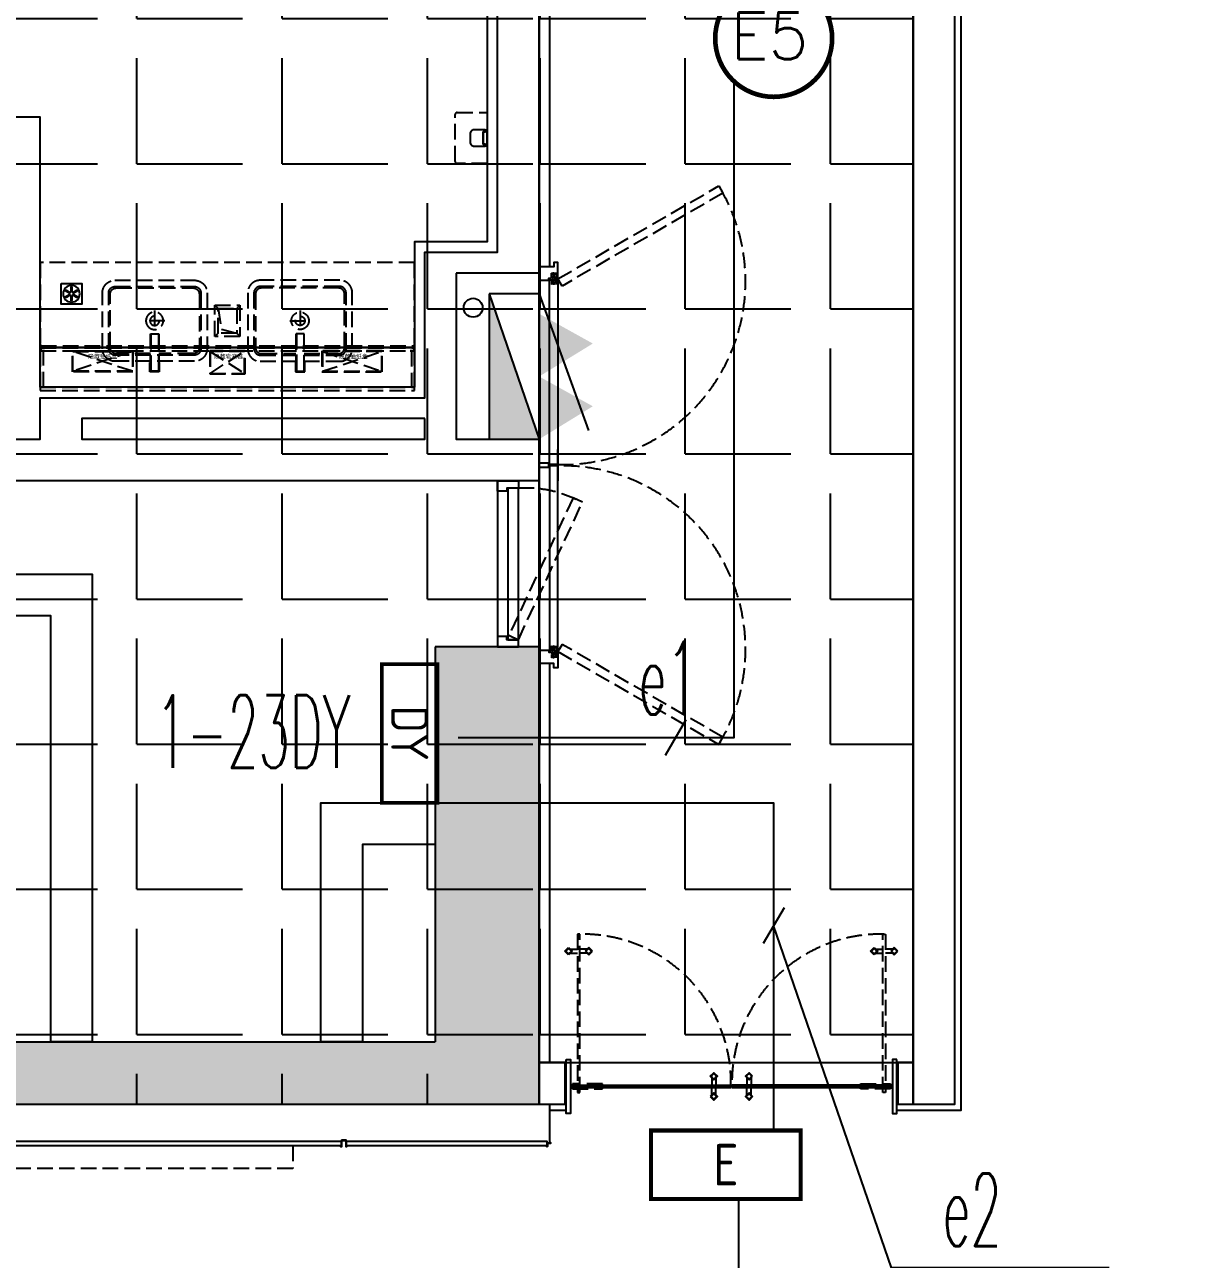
# Model space of a CAD drawing. Extents: x -284868 to 304789, y -137694 to 137894.
# Drawn here: x 147421 to 152995, y -12440 to -6497 of the extents above; entities that cross this region are included whole.
import ezdxf
from ezdxf.enums import TextEntityAlignment as Align

# ---------------------------------------------------------------- set-up
doc = ezdxf.new("R2010")
doc.units = 0
doc.set_wipeout_variables(frame=1)
doc.linetypes.add('DASH', pattern=[0.35, 0.25, -0.1])
doc.layers.get('0').update_dxf_attribs({"linetype": 'CONTINUOUS'})
for name, color, linetype in [('0-墙', 4, 'CONTINUOUS'), ('0-建筑柱体', 251, 'CONTINUOUS'), ('0-消防栓(给排水)', 9, 'CONTINUOUS'), ('0-非设计区域', 251, 'CONTINUOUS'), ('3T-SIS-卫生间悬浮洁具五金', 1, 'CONTINUOUS'), ('DIM-应急', 1, 'CONTINUOUS'), ('E-LITE-PANL', 3, 'CONTINUOUS'), ('EQUIP-应急', 3, 'CONTINUOUS'), ('EQUIP-照明', 3, 'CONTINUOUS'), ('F-地漏', 8, 'CONTINUOUS'), ('P-完成面', 42, 'CONTINUOUS'), ('P-平面家具', 3, 'CONTINUOUS'), ('P-门扇', 6, 'CONTINUOUS'), ('TEXT_照明_回路标注', 41, 'CONTINUOUS'), ('WIRE-照明', 130, 'CONTINUOUS')]:
    doc.layers.add(name, color=color, linetype=linetype)
doc.styles.add('_TEL_ATTDEF', font='GBENOR', dxfattribs={"width": 0.8, "height": 3, "bigfont": 'GBCBIG'})
doc.styles.add('_TEL_DIM', font='SIMPLEX', dxfattribs={"width": 0.8, "height": 3.5, "bigfont": 'HZTXT'})
doc.styles.add('HZ_e', font='simplex.shx', dxfattribs={"width": 0.8, "bigfont": 'hztxt.shx'})
doc.styles.add('微软雅黑', font='')
doc.styles.get('微软雅黑').set_extended_font_data('Microsoft YaHei')

# ---------------------------------------------------------------- blocks, each defined once
blk = doc.blocks.new('sgASGHHHH')
for points in [[(-94645.8, -911924), (-94645.8, -913824), (-94145.8, -914124), (-94145.8, -911924)], [(-102645.8, -913824), (-102995.8, -914124), (-94145.8, -914124), (-94645.8, -913824)]]:
    blk.add_hatch(color=256).paths.add_polyline_path(points)
at = {"color": 4}
for p, q in [((-94645.8, -911924), (-94645.8, -913824)), ((-94145.8, -911924), (-94645.8, -911924)), ((-94145.8, -911924), (-94145.8, -914124)), ((-102645.8, -913824), (-94645.8, -913824)), ((-102995.8, -914124), (-94145.8, -914124))]:
    blk.add_line(p, q, dxfattribs=at)
blk = doc.blocks.new('A$C5B4E3DF6')
for p, q in [((0, 240), (-658.7, 476.9)), ((-700, 0), (-700, 240)), ((0, 0), (-700, 240)), ((-700, 240), (0, 240)), ((0, 240), (0, 0)), ((0, 0), (-700, 0))]:
    blk.add_line(p, q)
for points in [[(-700, 240), (-541.4, 498.1), (-398.1, 240)], [(-398.1, 240), (-239.5, 498.1), (-96.1, 240)], [(-700, 0), (-700, 240), (0, 0)]]:
    blk.add_solid(points)
blk = doc.blocks.new('A$C3F6147FC')
blk.add_circle((14582.4, 7532.9), 45.5)
at = {"xscale": -1, "rotation": 270}
blk.add_blockref('A$C5B4E3DF6', (14660, 7600), dxfattribs=at)
blk = doc.blocks.new('A$C4A657766')
h = blk.add_hatch()
h.set_pattern_fill('ANSI32', color=256, scale=0.2, style=0)
h.set_pattern_definition([(45, (-14.9999, -5), (-1.34704, 1.34704), []), (45, (-14.1019, -5), (-1.34704, 1.34704), [])])
h.paths.add_polyline_path([(-11.5, 26.5), (-11.5, -3.5), (-13.5, -3.5), (-13.5, 0), (-15, 0), (-15, -5), (-10, -5), (-10, 25), (10, 25), (10, -5), (15, -5), (15, 0), (13.5, 0), (13.5, -3.5), (11.5, -3.5), (11.5, 26.5)])
blk.add_lwpolyline([(-11.5, 26.5), (-11.5, -3.5), (-13.5, -3.5), (-13.5, 0), (-15, 0), (-15, -5), (-10, -5), (-10, 25), (10, 25), (10, -5), (15, -5), (15, 0), (13.5, 0), (13.5, -3.5), (11.5, -3.5), (11.5, 26.5), (-11.5, 26.5)])
blk = doc.blocks.new('A$C6C5C068E')
h = blk.add_hatch()
h.set_pattern_fill('ANSI32', color=256, scale=0.2, style=0)
h.set_pattern_definition([(45, (506565838.6591, 131390591.2148), (-1.3470384181604, 1.3470384181604), []), (45, (506565839.5572, 131390591.2148), (-1.3470384181604, 1.3470384181604), [])])
h.paths.add_polyline_path([(11.2, 11.2), (-3.8, 11.2), (-3.8, 13.8), (0, 13.8), (0, 15), (-5, 15), (-5, 10), (10, 10), (10, -5), (15, -5), (15, 0), (13.8, 0), (13.8, -3.8), (11.2, -3.8)])
blk.add_lwpolyline([(11.2, 11.2), (-3.8, 11.2), (-3.8, 13.8), (0, 13.8), (0, 15), (-5, 15), (-5, 10), (10, 10), (10, -5), (15, -5), (15, 0), (13.8, 0), (13.8, -3.8), (11.2, -3.8)], close=True)
blk = doc.blocks.new('A$C67A6433D')
at = {"linetype": 'DASH', "ltscale": 0.03}
blk.add_wipeout([(30.7, 0), (-28.1, 0), (-28.1, 25.8), (30.7, 25.8)], dxfattribs=at)
for p, q in [((-25.8, 19.5), (-22.7, 19)), ((-25.4, 13.4), (-18.7, 4.2)), ((-20.9, 18.6), (-9.1, 16.4)), ((-20.3, 1.6), (-20.3, 0)), ((-18.9, 12.6), (-11.9, 2.9)), ((-17.9, 11.2), (-6.8, 9.1)), ((-16, 8.5), (-6.1, 8.5)), ((-16, 2.9), (-0.3, 2.9)), ((-13, 24.2), (-13, 25.8)), ((-12.3, 23.4), (-12.3, 24.7)), ((-12.3, 24.7), (0, 24.7)), ((-8.8, 11.8), (-8.7, 20.7)), ((-8.7, 16.4), (-8.7, 20.7)), ((-1.5, 4), (-7.9, 10.2)), ((-1.9, 19.2), (-3.5, 14.1)), ((0.4, 9.4), (-2.8, 11.9)), ((2.6, 9.4), (5.8, 11.9)), ((30.4, 25.8), (3, 25.8)), ((14.9, 24.7), (3, 24.7)), ((18.6, 2.9), (3.3, 2.9)), ((4.5, 4), (10.9, 10.2)), ((4.9, 19.2), (6.5, 14.1)), ((18.6, 8.5), (9.1, 8.5)), ((11.8, 11.8), (11.7, 20.7)), ((23.5, 18.6), (11.7, 16.4)), ((20.5, 11.2), (12.3, 9.7)), ((21.5, 12.6), (14.5, 2.9)), ((14.9, 23.4), (14.9, 24.7)), ((15.6, 24.2), (15.6, 25.8)), ((28, 13.4), (21.4, 4.2)), ((22.9, 1.6), (22.9, 0)), ((28.4, 19.5), (25.4, 19))]:
    blk.add_line(p, q, dxfattribs=at)
for points in [[(0, 9.7), (0, 25.8), (-27.7, 25.8), (-27.7, 0), (0, 0), (0, 2.7)], [(3, 9.7), (3, 25.8), (30.7, 25.8), (30.7, 0), (3, 0), (3, 2.7)]]:
    blk.add_lwpolyline(points, dxfattribs=at)
for points in [[(-13, 24.2), (-13, 24.2), (-25.8, 24.2, 0.414214), (-26.5, 23.4), (-26.5, 2.4, 0.414214), (-25.8, 1.6), (-20.3, 1.6)], [(-12.3, 23.4), (-25, 23.4, 0.414214), (-25.8, 22.6), (-25.8, 16.8)], [(-25.8, 14), (-25.8, 5, 0.414214), (-25, 4.2), (-18.7, 4.2)], [(14.9, 23.4), (27.6, 23.4, -0.414214), (28.4, 22.6), (28.4, 16.8)], [(15.6, 24.2), (15.6, 24.2), (28.4, 24.2, -0.414214), (29.2, 23.4), (29.2, 2.4, -0.414214), (28.4, 1.6), (22.9, 1.6)], [(28.4, 14), (28.4, 5, -0.414214), (27.6, 4.2), (21.4, 4.2)]]:
    blk.add_lwpolyline(points, format="xyb", dxfattribs=at)
for centre in [(-22.5, 15.4), (-5.1, 20.7), (1.5, 6), (8.1, 20.7), (25.1, 15.4)]:
    blk.add_circle(centre, 1.99, dxfattribs=at)
for centre, radius, start, end in [((-22.5, 15.4), 3.58, 338.85628, 221.96096), ((-17.6, 13.5), 1.59, 158.85628, 216.02452), ((-16, 6.5), 3.58, 211.82128, 270), ((-6.8, 11.8), 1.99, 178.25247, 238.26721), ((-5.1, 20.7), 3.58, 334.84516, 179.12624), ((-1.6, 13.5), 1.99, 160.89293, 232.11387), ((1.5, 6), 3.58, 213.03161, 326.96839), ((1.5, 6), 3.58, 72.86559, 107.13441), ((8.1, 20.7), 3.58, 0.87376, 205.15484), ((4.6, 13.5), 1.99, 307.88613, 19.10707), ((9.8, 11.8), 1.99, 301.73279, 1.74753), ((12, 11.2), 1.59, 222.33862, 280.57582), ((18.6, 6.5), 3.58, 270, 328.17872), ((25.1, 15.4), 3.58, 318.03904, 201.14372), ((20.2, 13.5), 1.59, 323.97548, 21.14372)]:
    blk.add_arc(centre, radius, start, end, dxfattribs=at)
blk = doc.blocks.new('手纸箱')
at = {"layer": 'P-平面家具', "color": 251, "linetype": 'DASH', "ltscale": 300}
for p, q in [((143, -98), (-143, -2)), ((143, -2), (-143, -98))]:
    blk.add_line(p, q, dxfattribs=at)
for points in [[(-145, -100), (-145, 0), (145, 0), (145, -100)], [(-143, -98), (-143, -2), (143, -2), (143, -98)]]:
    blk.add_lwpolyline(points, close=True, dxfattribs=at)
blk = doc.blocks.new('皂液器')
at = {"layer": 'P-平面家具', "color": 251, "linetype": 'DASH', "ltscale": 300}
for p, q in [((83, -108), (-83, -2)), ((83, -2), (-83, -108))]:
    blk.add_line(p, q, dxfattribs=at)
for points in [[(-85, -110), (-85, 0), (85, 0), (85, -110)], [(-83, -108), (-83, -2), (83, -2), (83, -108)]]:
    blk.add_lwpolyline(points, close=True, dxfattribs=at)
blk = doc.blocks.new('A$C09EA499F')
at = {"layer": 'P-平面家具', "color": 251, "linetype": 'DASH', "ltscale": 300}
blk.add_line((13.5, -15), (13.5, -15), dxfattribs=at)
for points in [[(20, 175), (0, 175), (0, 203), (5, 203), (5, 200), (3.8, 200), (3.8, 201.8), (1.2, 201.8), (1.2, 176.2), (20, 176.2), (20, 175)], [(3, 200), (1797, 200), (1798, 199), (1798, 192), (2, 192), (2, 199), (3, 200)], [(1780, 175), (1800, 175), (1800, 203), (1795, 203), (1795, 200), (1796.2, 200), (1796.2, 201.8), (1798.8, 201.8), (1798.8, 176.2), (1780, 176.2), (1780, 175)]]:
    blk.add_lwpolyline(points, dxfattribs=at)
for points in [[(2, 190), (1798, 190), (1798, 192), (2, 192)], [(2, 190), (2, 175), (1798, 175), (1798, 190)], [(0, 0), (15, 0), (15, 175), (0, 175)], [(1785, 0), (1800, 0), (1800, 175), (1785, 175)], [(1800, -15), (1800, 0), (0, 0), (0, -15)]]:
    blk.add_lwpolyline(points, close=True, dxfattribs=at)
blk.add_blockref('手纸箱', (300, 174.8), dxfattribs=at)
at = {"layer": 'P-平面家具', "color": 251, "linetype": 'DASH', "ltscale": 300, "extrusion": (0, 0, -1), "zscale": -1}
blk.add_blockref('皂液器', (-900, 175), dxfattribs=at)
at = {"layer": 'P-平面家具', "color": 251, "linetype": 'DASH', "ltscale": 300, "xscale": -1}
blk.add_blockref('手纸箱', (1500, 174.8), dxfattribs=at)
at = {"layer": 'P-平面家具', "color": 251, "linetype": 'DASH', "ltscale": 300, "style": '微软雅黑'}
for s, p in [('隐藏抽纸盒', (230.5, 138.4)), ('隐藏皂液器', (835, 138.4)), ('隐藏抽纸盒', (1434.7, 138.4))]:
    blk.add_text(s, height=20, dxfattribs=at).set_placement(p)
blk = doc.blocks.new('A$C3B184003')
blk.add_lwpolyline([(0, -100), (100, -100), (100, 0), (0, 0)], close=True)
at = {"color": 8}
for points in [[(42.7, -45.8), (42.7, -45.8, 0.414214), (41.9, -43), (23.7, -32.5, 0.414214), (21, -33.3), (21, -33.3, 0.414214), (21.7, -36), (39.9, -46.5, 0.414214)], [(42.7, -54.2), (42.7, -54.2, 0.414214), (39.9, -53.5), (21.7, -64, 0.414214), (21, -66.7), (21, -66.7, 0.414214), (23.7, -67.5), (41.9, -57, 0.414214)], [(50, -41.5), (50, -41.5, 0.414214), (52, -39.5), (52, -18.5, 0.414214), (50, -16.5), (50, -16.5, 0.414214), (48, -18.5), (48, -39.5, 0.414214)], [(50, -58.5), (50, -58.5, 0.414214), (48, -60.5), (48, -81.5, 0.414214), (50, -83.5), (50, -83.5, 0.414214), (52, -81.5), (52, -60.5, 0.414214)], [(57.3, -45.8), (57.3, -45.8, 0.414214), (60.1, -46.5), (78.3, -36, 0.414214), (79, -33.3), (79, -33.3, 0.414214), (76.3, -32.5), (58.1, -43, 0.414214)], [(57.3, -54.2), (57.3, -54.2, 0.414214), (58.1, -57), (76.3, -67.5, 0.414214), (79, -66.7), (79, -66.7, 0.414214), (78.3, -64), (60.1, -53.5, 0.414214)]]:
    blk.add_lwpolyline(points, format="xyb", close=True, dxfattribs=at)
blk.add_circle((50, -50), 40, dxfattribs=at)
blk = doc.blocks.new('A$C321B403F')
at = {"layer": 'P-平面家具', "linetype": 'DASH', "ltscale": 300}
for p, q in [((-18, -245.5), (-18, -65.5)), ((18, -245.5), (18, -65.5))]:
    blk.add_line(p, q, dxfattribs=at)
at = {"layer": 'P-平面家具', "color": 251, "linetype": 'DASH', "ltscale": 300}
for p, q in [((0, -357.6), (0, -258.4)), ((49.6, -308), (-49.6, -308))]:
    blk.add_line(p, q, dxfattribs=at)
blk.add_lwpolyline([(-190.9, -503), (192.1, -503, 0.414214), (252.1, -443), (252.1, -173, 0.414214), (192.1, -113), (-190.9, -113, 0.414214), (-250.9, -173), (-250.9, -443, 0.414214)], format="xyb", close=True, dxfattribs=at)
at = {"layer": 'P-平面家具', "linetype": 'DASH', "ltscale": 300}
blk.add_lwpolyline([(20, -107.5), (22.5, -107.5), (22.5, -62.5), (-22.5, -62.5), (-22.5, -107.5), (-20, -107.5)], dxfattribs=at)
for points in [[(-18, -245.5), (18, -245.5, 0.414214), (20, -243.5), (20, -67.5, 0.414214), (18, -65.5), (-18, -65.5, 0.414214), (-20, -67.5), (-20, -243.5, 0.414214)], [(-190.9, -473), (192.1, -473, 0.414214), (222.1, -443), (222.1, -173, 0.414214), (192.1, -143), (-190.9, -143, 0.414214), (-220.9, -173), (-220.9, -443, 0.414214)]]:
    blk.add_lwpolyline(points, format="xyb", close=True, dxfattribs=at)
blk.add_lwpolyline([(-20, -150), (-183.9, -150, 0.414214), (-213.9, -180), (-213.9, -436, 0.414214), (-183.9, -466), (185.1, -466, 0.414214), (215.1, -436), (215.1, -180, 0.414214), (185.1, -150), (20, -150)], format="xyb", dxfattribs=at)
at = {"layer": 'P-平面家具', "color": 251, "linetype": 'DASH', "ltscale": 300}
for radius in [41.8, 22.5]:
    blk.add_circle((0, -308), radius, dxfattribs=at)
blk = doc.blocks.new('A$C6B6E40B6')
at = {"color": 251, "linetype": 'DASH', "ltscale": 300}
blk.add_wipeout([(-60, 150), (60, 150), (60, 0), (-60, 0)], dxfattribs=at).dxf.layer = 'P-平面家具'
at = {"layer": 'P-平面家具', "color": 251, "linetype": 'DASH', "ltscale": 300}
for p, q in [((-45, 135), (-60, 150)), ((45, 135), (60, 150)), ((-45, 15), (-60, 0)), ((45, 15), (60, 0))]:
    blk.add_line(p, q, dxfattribs=at)
for points in [[(-60, 0), (60, 0), (60, 150), (-60, 150)], [(-45, 15), (45, 15), (45, 135), (-45, 135)]]:
    blk.add_lwpolyline(points, close=True, dxfattribs=at)
blk.add_lwpolyline([(-45, 15), (-28.4, 115.9), (45, 135)], dxfattribs=at)
blk = doc.blocks.new('A$C5BF30230')
at = {"color": 251, "linetype": 'DASH', "ltscale": 300}
blk.add_lwpolyline([(144, -122.5), (0, -122.5), (0, 122.5), (144, 122.5, -0.414214), (154, 112.5), (154, -112.5, -0.414214)], format="xyb", close=True, dxfattribs=at)
blk = doc.blocks.new('香薰机')
blk.add_lwpolyline([(10, 40), (0, 40), (0, -40), (10, -40)])
blk.add_lwpolyline([(19, 29), (19, -29), (0, -29), (0, 29)], close=True)
blk.add_lwpolyline([(10, 30), (10, 40), (62, 40, -0.414214), (82, 20), (82, -20, -0.414214), (62, -40), (10, -40), (10, -30), (20, -30), (20, 30), (10, 30)], format="xyb")
blk = doc.blocks.new('A$C250F1CE2')
at = {"color": 251, "linetype": 'DASH', "ltscale": 300}
blk.add_lwpolyline([(35, 100), (696.6, 408.5), (717.7, 363.2), (56.1, 54.7)], close=True, dxfattribs=at)
for points in [[(0, 100), (35, 100), (35, 45), (50, 45), (50, 0), (0, 0), (0, 100)], [(800, 100), (765, 100), (765, 45), (750, 45), (750, 0), (800, 0), (800, 100)]]:
    blk.add_lwpolyline(points)
blk.add_lwpolyline([(35, 100), (765, 100), (765, 50), (35, 50)], close=True)
blk.add_arc((223.2, 139.2), 543.2, 355.86618, 27.00764, dxfattribs=at)
blk = doc.blocks.new('A$C7B347943')
at = {"layer": 'P-门扇', "color": 251, "linetype": 'DASH', "ltscale": 300}
for p, q in [((-9.9, 0), (9.9, 0)), ((0, -9.9), (0, 9.9))]:
    blk.add_line(p, q, dxfattribs=at)
blk.add_lwpolyline([(114, -12), (114, 12), (-30, 12), (-30, -12)], close=True, dxfattribs=at)
at = {"layer": 'P-门扇', "color": 6, "linetype": 'DASH', "ltscale": 300}
blk.add_circle((0, 0), 6, dxfattribs=at)
blk = doc.blocks.new('A$C21f4e1ae')
at = {"layer": 'P-门扇', "color": 251, "linetype": 'DASH', "ltscale": 300}
for p, q in [((-775.5, 1), (-775.5, -34)), ((-755.5, 1), (-755.5, -34)), ((-775.5, -81), (-775.5, -46)), ((-755.5, -81), (-755.5, -46)), ((-775.5, -1469), (-775.5, -1504)), ((-755.5, -1469), (-755.5, -1504)), ((-775.5, -1551), (-775.5, -1516)), ((-755.5, -1551), (-755.5, -1516))]:
    blk.add_line(p, q, dxfattribs=at)
at = {"layer": 'P-门扇', "color": 8}
for p, q in [((-120, -10), (-120, -772.5)), ((-110, -10), (-110, -772.5)), ((-120, -1540), (-120, -777.5)), ((-110, -1540), (-110, -777.5))]:
    blk.add_line(p, q, dxfattribs=at)
at = {"layer": 'P-门扇', "color": 251}
for p, q in [((-156, -680.5), (-121, -680.5)), ((-156, -700.5), (-121, -700.5)), ((-74, -680.5), (-109, -680.5)), ((-74, -700.5), (-109, -700.5)), ((-156, -849.5), (-121, -849.5)), ((-156, -869.5), (-121, -869.5)), ((-74, -849.5), (-109, -849.5)), ((-74, -869.5), (-109, -869.5))]:
    blk.add_line(p, q, dxfattribs=at)
at = {"layer": 'P-门扇', "color": 251, "linetype": 'DASH', "ltscale": 300}
for points in [[(-748, 8.5), (-765.5, 26), (-783, 8.5), (-765.5, -9)], [(-752.2, 8.5), (-765.5, 21.8), (-778.8, 8.5), (-765.5, -4.8)], [(-847.5, -35), (-846.5, -34), (-86, -34), (-85, -35), (-85, -45), (-86, -46), (-846.5, -46), (-847.5, -45)], [(-748, -88.5), (-765.5, -106), (-783, -88.5), (-765.5, -71)], [(-752.2, -88.5), (-765.5, -101.8), (-778.8, -88.5), (-765.5, -75.2)], [(-748, -1461.5), (-765.5, -1444), (-783, -1461.5), (-765.5, -1479)], [(-752.2, -1461.5), (-765.5, -1448.2), (-778.8, -1461.5), (-765.5, -1474.8)], [(-847.5, -1515), (-846.5, -1516), (-86, -1516), (-85, -1515), (-85, -1505), (-86, -1504), (-846.5, -1504), (-847.5, -1505)], [(-748, -1558.5), (-765.5, -1576), (-783, -1558.5), (-765.5, -1541)], [(-752.2, -1558.5), (-765.5, -1571.8), (-778.8, -1558.5), (-765.5, -1545.2)]]:
    blk.add_lwpolyline(points, close=True, dxfattribs=at)
at = {"layer": 'P-门扇'}
for points in [[(-110, -772.5), (-109, -771.5), (-109, -11), (-110, -10), (-120, -10), (-121, -11), (-121, -771.5), (-120, -772.5)], [(-110, -777.5), (-109, -778.5), (-109, -1539), (-110, -1540), (-120, -1540), (-121, -1539), (-121, -778.5), (-120, -777.5)]]:
    blk.add_lwpolyline(points, close=True, dxfattribs=at)
at = {"layer": 'P-门扇', "color": 251}
for points in [[(-163.5, -673), (-181, -690.5), (-163.5, -708), (-146, -690.5)], [(-163.5, -677.2), (-176.8, -690.5), (-163.5, -703.8), (-150.2, -690.5)], [(-66.5, -673), (-49, -690.5), (-66.5, -708), (-84, -690.5)], [(-66.5, -677.2), (-53.2, -690.5), (-66.5, -703.8), (-79.8, -690.5)], [(-163.5, -877), (-181, -859.5), (-163.5, -842), (-146, -859.5)], [(-163.5, -872.8), (-176.8, -859.5), (-163.5, -846.2), (-150.2, -859.5)], [(-66.5, -877), (-49, -859.5), (-66.5, -842), (-84, -859.5)], [(-66.5, -872.8), (-53.2, -859.5), (-66.5, -846.2), (-79.8, -859.5)]]:
    blk.add_lwpolyline(points, close=True, dxfattribs=at)
at = {"layer": 'P-门扇', "color": 251, "linetype": 'DASH', "ltscale": 300}
for centre, start, end in [((-133.7, -58.7), 178.68099, 271.31901), ((-133.7, -1491.3), 88.68099, 181.31901)]:
    blk.add_arc(centre, 714, start, end, dxfattribs=at)
at = {"layer": 'P-门扇', "extrusion": (0, 0, -1), "zscale": -1, "rotation": 270}
blk.add_blockref('A$C7B347943', (115, -40), dxfattribs=at)
at = {"layer": 'P-门扇', "rotation": 90.00000000000003}
blk.add_blockref('A$C7B347943', (-115, -1510), dxfattribs=at)
blk = doc.blocks.new('$equip$00002534')
for p, q in [((-0.72, 0.66), (-0.72, 0)), ((0.72, 0.66), (-0.72, 0.66)), ((0.72, 0), (0.72, 0.66)), ((-0.72, 0), (0.72, 0))]:
    blk.add_line(p, q)
at = {"const_width": 0.04}
blk.add_lwpolyline([(-0.72, 0.66), (-0.72, 0), (0.72, 0), (0.72, 0.66), (-0.72, 0.66), (-0.72, 0)], dxfattribs=at)
for p in [(0, 0.66), (-0.72, 0.33), (0.72, 0.33), (0, 0)]:
    blk.add_point(p)
at = {"color": 7, "style": '_TEL_DIM'}
blk.add_attdef('$TEXT$', text='', height=0.4, dxfattribs=at).set_placement((0, 0.33), align=Align.MIDDLE_CENTER)
at = {"color": 7, "style": '_TEL_DIM', "flags": 1}
blk.add_attdef('A', text='', height=0.00002, dxfattribs=at).set_placement((0, 0), align=Align.MIDDLE_CENTER)
blk = doc.blocks.new('$equip$00002913')
for p, q in [((0.75, 0.6), (-0.75, 0.6)), ((-0.75, 0.6), (-0.75, 0)), ((0.75, 0), (0.75, 0.6)), ((-0.75, 0), (0.75, 0))]:
    blk.add_line(p, q)
at = {"const_width": 0.04}
blk.add_lwpolyline([(-0.75, 0.6), (-0.75, 0), (0.75, 0), (0.75, 0.6), (-0.75, 0.6), (-0.75, 0)], dxfattribs=at)
for p in [(0, 0.6), (-0.75, 0.3), (0.75, 0.3), (0, 0)]:
    blk.add_point(p)
at = {"color": 7, "style": '_TEL_DIM'}
blk.add_attdef('$TEXT$', text='', height=0.4, dxfattribs=at).set_placement((0, 0.3), align=Align.MIDDLE_CENTER)
at = {"color": 7, "style": '_TEL_DIM', "flags": 1}
for tag in ['A', 'REMARK']:
    blk.add_attdef(tag, text='', height=0.00002, dxfattribs=at).set_placement((0, 0), align=Align.MIDDLE_CENTER)
blk = doc.blocks.new('$equip_U$00000112(caizejiong)')
at = {"color": 3, "const_width": 0.03}
blk.add_lwpolyline([(0.0063, 0.375, -1), (0.0063, -0.375, -1), (0.0063, 0.375, -0.9514)], format="xyb", dxfattribs=at)
blk.add_circle((0.0063, 0), 0.375)
for p in [(0.0063, 0.375), (-0.3687, 0), (0.3813, 0), (0.0063, -0.375)]:
    blk.add_point(p)
at = {"color": 7, "style": '_TEL_DIM'}
blk.add_attdef('$TEXT$', text='', height=0.3, dxfattribs=at).set_placement((-0.0205, 0.0164), align=Align.MIDDLE_CENTER)
at = {"color": 7, "style": '_TEL_DIM', "flags": 1}
for tag in ['A', 'REMARK']:
    blk.add_attdef(tag, text='', height=0.00002, dxfattribs=at).set_placement((0, 0), align=Align.MIDDLE_CENTER)

msp = doc.modelspace()

# ---------------------------------------------------------------- linework, layer by layer
at = {"layer": '0-墙', "ltscale": 3}
msp.add_lwpolyline([(152396.5, -1340.1), (152396.5, -1140.1), (151696.5, -1140.1), (151696.5, -11692.7), (151896.5, -11692.7), (151896.5, -1340.1), (152396.5, -1340.1)], dxfattribs=at)
at = {"layer": '0-墙'}
for points in [[(143696.5, -4842.7), (143696.5, -8492.7), (147496.5, -8492.7), (147496.5, -8292.7), (149346.5, -8292.7), (149346.5, -7592.7), (149696.5, -7592.7), (149696.5, -6092.7)], [(149896.5, -6092.7), (149896.5, -7692.7), (149496.5, -7692.7)], [(149496.5, -7692.7), (149496.5, -8492.7), (149896.5, -8492.7), (149896.5, -8692.7), (147196.5, -8692.7), (147196.5, -9142.7), (147746.5, -9142.7), (147746.5, -11392.7), (147546.5, -11392.7), (147546.5, -9342.7), (147196.5, -9342.7), (147196.5, -11392.7), (146996.5, -11392.7), (146996.5, -8692.7), (144296.5, -8692.7), (144296.5, -11392.7), (144096.5, -11392.7), (144096.5, -8692.7), (141396.5, -8692.7)], [(149346.5, -8392.7), (147696.5, -8392.7), (147696.5, -8492.7), (149346.5, -8492.7), (149346.5, -8392.7)], [(149396.5, -10442.7), (149046.5, -10442.7), (149046.5, -11392.7), (148846.5, -11392.7), (148846.5, -10242.7), (149396.5, -10242.7), (149396.5, -10442.7)]]:
    msp.add_lwpolyline(points, dxfattribs=at)
at = {"layer": '0-墙', "ltscale": 3}
for points in [[(150021.5, -11692.7), (150021.5, -11492.7), (149896.5, -11492.7), (149896.5, -11692.7)], [(151696.5, -11692.7), (151696.5, -11492.7), (151621.5, -11492.7), (151621.5, -11692.7)]]:
    msp.add_lwpolyline(points, close=True, dxfattribs=at)
at = {"layer": 'P-完成面'}
for p, q in [((149986.5, -8617.7), (149986.5, -8542.7)), ((149986.5, -8617.7), (149986.5, -8692.7)), ((150021.5, -11492.7), (150026.5, -11492.7)), ((151621.5, -11492.7), (151616.5, -11492.7)), ((150021.5, -11692.7), (150026.5, -11692.7)), ((151621.5, -11692.7), (151616.5, -11692.7)), ((149946.5, -11722.7), (150026.5, -11722.7))]:
    msp.add_line(p, q, dxfattribs=at)
for points in [[(151616.5, -11722.7), (151926.5, -11722.7), (151926.5, -1370.1), (159696.5, -1370.1)], [(149696.5, -6092.7), (149646.5, -6092.7), (149646.5, -7542.7), (149296.5, -7542.7), (149296.5, -8242.7), (147496.5, -8242.7), (147496.5, -6942.7), (147346.5, -6942.7), (147346.5, -8442.7), (143746.5, -8442.7), (143746.5, -4892.7), (147346.5, -4892.7), (147346.5, -5742.7), (147496.5, -5742.7), (147496.5, -4892.7), (149646.5, -4892.7), (149646.5, -5042.7)], [(149946.5, -6062.7), (149946.5, -7662.7)], [(149896.5, -7727.7), (149943.5, -7727.7), (149943.5, -7717.7), (149986.5, -7717.7), (149986.5, -7642.7), (149966.5, -7642.7), (149966.5, -7662.7), (149896.5, -7662.7), (149896.5, -7727.7)], [(149896.5, -9507.7), (149943.5, -9507.7), (149943.5, -9517.7), (149986.5, -9517.7), (149986.5, -9592.7), (149966.5, -9592.7), (149966.5, -9572.7), (149896.5, -9572.7), (149896.5, -9507.7)], [(149946.5, -9572.7), (149946.5, -11492.7)], [(149946.5, -11692.7), (149946.5, -11881.5)], [(148945, -11892.7), (148945, -11872.7), (146538, -11872.7), (146538, -11892.7)], [(149935.3, -11892.7), (149935.3, -11872.7), (148968, -11872.7), (148968, -11892.7)], [(146538, -11892.7), (148945, -11892.7)], [(148968, -11892.7), (149935.3, -11892.7)]]:
    msp.add_lwpolyline(points, dxfattribs=at)
for points in [[(149946.5, -7720.7), (149986.5, -7720.7), (149986.5, -8614.7), (149946.5, -8614.7)], [(149943.5, -8607.7), (149896.5, -8607.7), (149896.5, -8627.7), (149943.5, -8627.7)], [(149946.5, -9514.7), (149986.5, -9514.7), (149986.5, -8620.7), (149946.5, -8620.7)], [(150026.5, -11477.7), (150046.5, -11477.7), (150046.5, -11737.7), (150026.5, -11737.7)], [(151616.5, -11477.7), (151596.5, -11477.7), (151596.5, -11737.7), (151616.5, -11737.7)]]:
    msp.add_lwpolyline(points, close=True, dxfattribs=at)
at = {"layer": 'P-平面家具', "linetype": 'DASH', "ltscale": 300}
for points in [[(147496.5, -8242.7), (149296.5, -8242.7), (149296.5, -7642.7), (147496.5, -7642.7)], [(141911.5, -11892.7), (148711.5, -11892.7), (148711.5, -12002.8), (141911.5, -12002.8)]]:
    msp.add_lwpolyline(points, close=True, dxfattribs=at)
at = {"layer": 'P-门扇'}
msp.add_line((149696.5, -8692.7), (149696.5, -9492.7), dxfattribs=at)
at = {"layer": 'TEXT_照明_回路标注'}
for p, q in [((150602.8, -9843.7), (150502.7, -10014.9)), ((151074.6, -10748), (150974.6, -10919.2))]:
    msp.add_line(p, q, dxfattribs=at)
msp.add_lwpolyline([(152638.2, -12480.4), (151591, -12480.4), (151024.6, -10833.6)], dxfattribs=at)
at = {"layer": 'WIRE-照明'}
for points in [[(149407.4, -10242.7), (151024.6, -10242.7), (151024.6, -11819.9)], [(150856.7, -13206.2), (150856.7, -12149.9)]]:
    msp.add_lwpolyline(points, dxfattribs=at)

# ---------------------------------------------------------------- block references
at = {"layer": '0-建筑柱体'}
msp.add_blockref('sgASGHHHH', (244042.3, 902431.3), dxfattribs=at)
at = {"layer": '0-消防栓(给排水)', "color": 0}
msp.add_blockref('A$C3F6147FC', (134996.5, -15392.7), dxfattribs=at)
at = {"layer": '3T-SIS-卫生间悬浮洁具五金', "xscale": -1, "rotation": 180}
msp.add_blockref('A$C321B403F', (148046.5, -8230.7), dxfattribs=at)
at = {"layer": '3T-SIS-卫生间悬浮洁具五金', "rotation": 180}
msp.add_blockref('A$C321B403F', (148746.5, -8230.7), dxfattribs=at)
at = {"layer": 'E-LITE-PANL', "color": 6}
ref = msp.add_blockref('$equip$00002913', (149140.2, -9908.7), dxfattribs=dict(at, xscale=445.3125, yscale=445.3125, zscale=445.3125, rotation=270))
ref.add_attrib('$TEXT$', 'DY', dxfattribs={"layer": '0', "color": 7, "height": 178.12, "rotation": 270, "style": '_TEL_ATTDEF'}).set_placement((149273.8, -9908.7), align=Align.MIDDLE_CENTER)
at = {"layer": 'EQUIP-应急'}
ref = msp.add_blockref('$equip$00002534', (150794.4, -11819.9), dxfattribs=dict(at, xscale=500, yscale=500, zscale=500, rotation=180))
ref.add_attrib('$TEXT$', 'E', dxfattribs={"layer": '0', "color": 7, "height": 200, "style": '_TEL_ATTDEF'}).set_placement((150794.4, -11984.9), align=Align.MIDDLE_CENTER)
at = {"layer": 'EQUIP-照明', "xscale": 750, "yscale": 750, "zscale": 750}
msp.add_blockref('$equip_U$00000112(caizejiong)', (151019.9, -6563.5), dxfattribs=at).add_auto_attribs({'$TEXT$': 'E5'})
at = {"layer": 'F-地漏', "linetype": 'ByBlock', "xscale": -1, "rotation": 180}
msp.add_blockref('A$C3B184003', (147596.5, -7842.7), dxfattribs=at)
at = {"layer": 'P-完成面'}
msp.add_blockref('A$C4A657766', (148956.5, -11892.7), dxfattribs=at)
at = {"layer": 'P-完成面', "xscale": -1}
msp.add_blockref('A$C6C5C068E', (149946.5, -11892.7), dxfattribs=at)
at = {"layer": 'P-平面家具', "linetype": 'DASH', "ltscale": 300, "rotation": 180}
msp.add_blockref('A$C5BF30230', (149646.5, -7042.7), dxfattribs=at)
at = {"layer": 'P-平面家具', "linetype": 'DASH', "ltscale": 300, "xscale": -1}
msp.add_blockref('香薰机', (149646.5, -7042.7), dxfattribs=at)
at = {"layer": 'P-平面家具', "linetype": 'DASH', "ltscale": 300}
msp.add_blockref('A$C09EA499F', (147496.5, -8242.7), dxfattribs=at)
at = {"layer": 'P-门扇', "color": 1, "ltscale": 3, "rotation": 269.9999999999999}
msp.add_blockref('A$C21f4e1ae', (151596.5, -11722.7), dxfattribs=at)

# ---------------------------------------------------------------- texts
at = {"layer": 'TEXT_照明_回路标注', "style": 'HZ_e', "width": 0.5}
for s, p in [('e1', (150374.4, -9817.8, 0.1)), ('e2', (151836.3, -12376.3, 0.1))]:
    msp.add_text(s, height=350, dxfattribs=at).set_placement(p)
msp.add_text('1-23DY', height=350, dxfattribs=at).set_placement((148520.7, -10075), align=Align.CENTER)

# ---------------------------------------------------------------- next in the draw order: block references
at = {"xscale": -1, "rotation": 180}
msp.add_blockref('A$C6B6E40B6', (148396.5, -7847.7), dxfattribs=at)
at = {"layer": 'P-完成面', "extrusion": (0, 0, -1), "zscale": -1, "rotation": 270}
msp.add_blockref('A$C67A6433D', (-149981.5, -7717.7), dxfattribs=at)
at = {"layer": 'P-完成面', "rotation": 90}
msp.add_blockref('A$C67A6433D', (149981.5, -9517.7), dxfattribs=at)

# ---------------------------------------------------------------- next in the draw order: hatches: boundary and pattern name
at = {"layer": '0-非设计区域', "ltscale": 3}
h = msp.add_hatch(dxfattribs=at)
h.set_pattern_fill('ANGLE', color=256, scale=100)
h.set_pattern_definition([(0, (-290154.35, 452446.1), (0, 698.5), [508, -190.5]), (90, (-290154.35, 452446.1), (-698.5, 4e-14), [508, -190.5])])
h.paths.add_polyline_path([(136146.5, 19007.8), (136146.5, 16857.3), (138346.5, 16857.3), (138346.5, 6107.3), (149896.5, 6107.3), (149896.5, -11492.7), (151696.5, -11492.7), (151696.5, -1140.1), (161147, -1140.1), (161147, 19007.8)])
h = msp.add_hatch(dxfattribs=at)
h.set_pattern_fill('ANGLE', color=256, scale=100)
h.set_pattern_definition([(0, (-204082.86, 452446.1), (0, 698.5), [508, -190.5]), (90, (-204082.86, 452446.1), (-698.5, 4e-14), [508, -190.5])])
h.paths.add_polyline_path([(134996.5, -11692.7), (149896.5, -11692.7), (149896.5, 6107.3), (134996.5, 6107.3)])

# ---------------------------------------------------------------- next in the draw order: linework, layer by layer
for points in [[(136146.5, 19007.8), (136146.5, 16857.3), (138346.5, 16857.3), (138346.5, 6107.3), (149896.5, 6107.3), (149896.5, -11492.7), (151696.5, -11492.7), (151696.5, -1140.1), (161147, -1140.1), (161147, 19007.8)], [(134996.5, -11692.7), (149896.5, -11692.7), (149896.5, 6107.3), (134996.5, 6107.3)]]:
    msp.add_lwpolyline(points, close=True, dxfattribs=at)
at = {"layer": 'DIM-应急'}
msp.add_lwpolyline([(150832.6, -6769), (150832.6, -9929.3), (149507.4, -9929.3)], dxfattribs=at)
at = {"layer": 'P-门扇', "color": 251, "linetype": 'DASH', "ltscale": 300}
for points in [[(150006.5, -7755.3), (149986.5, -7720.7), (150760.7, -7273.7), (150780.7, -7308.3)], [(150006.5, -9480.1), (149986.5, -9514.7), (150760.7, -9961.7), (150780.7, -9927.1)]]:
    msp.add_lwpolyline(points, close=True, dxfattribs=at)
for centre, start, end in [((150006.5, -7732.2), 268.70166, 31.29833), ((150006.5, -9503.1), 328.70167, 91.29834)]:
    msp.add_arc(centre, 882.7, start, end, dxfattribs=at)

# ---------------------------------------------------------------- next in the draw order: block references
at = {"layer": 'P-门扇', "xscale": -1, "rotation": 270}
msp.add_blockref('A$C250F1CE2', (149696.5, -9492.7), dxfattribs=at)

doc.saveas('drawing.dxf')
